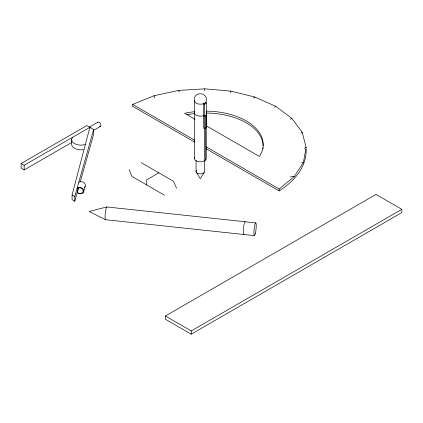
<?xml version="1.0" encoding="UTF-8"?>
<svg xmlns="http://www.w3.org/2000/svg" width="423" height="423" viewBox="0 0 423 423"><rect width="100%" height="100%" fill="white"/><g stroke="black" fill="none" stroke-linecap="round" stroke-linejoin="round"><path stroke-width="0.63" d="M206.191 148.769L279.175 190.905L279.175 189.007L294.249 176.587L303.434 162.379L306.141 147.294L302.202 132.299L291.859 118.355L275.785 106.358L255.011 97.079L230.863 91.109L204.891 88.835L178.76 90.4L154.152 95.704L132.637 104.402L132.637 106.305L194.786 142.186M194.326 99.315C194.517 90.882 208.227 92.611 206.265 100.801A5.885 3.4 0 0 1 205.478 102.498L203.627 103.889L203.627 128.143L204.6 128.576L206.456 127.186L206.456 102.932L205.478 102.498M78.435 187.823L74.786 201.237L72.074 199.672L72.074 194.977L89.872 127.318L24.148 165.261L21.15 163.527L21.15 168.222L24.148 169.951L71.577 142.572M74.786 201.237L74.786 196.542L93.663 129.507L86.868 125.583L21.15 163.527M77.367 192.063L78.435 188.267M80.227 181.911L93.663 134.197L93.663 129.507M83.516 192.174L85.123 186.48M204.272 90.617L204.891 88.835M230.324 92.658L230.863 91.109M204.135 172.484L200.301 178.696L196.304 172.246M204.6 128.576L204.6 104.322L206.456 102.932M206.456 114.887L204.6 116.283L203.627 115.849M206.265 112.756L206.265 158.466A5.885 3.4 0 0 1 205.478 160.169L204.542 160.872A5.885 3.4 0 0 1 197.435 161.412A5.885 3.4 0 0 1 194.696 157.589M89.184 127.212L97.93 122.162M93.287 130.533L100.394 126.435M253.366 98.03L255.011 97.079M158.81 172.817L146.712 179.801L146.712 184.941M274.527 107.088L275.785 106.358M290.215 119.307L291.859 118.355M300.843 133.081L302.202 132.299M304.396 148.299L306.141 147.294M165.393 316.002L376.01 194.406L401.85 209.327L401.85 212.568L191.238 334.165L165.393 319.243L165.393 316.002L191.238 330.923L401.85 209.327M301.8 162.273L303.434 162.379M290.575 176.349L294.249 176.587M255.666 222.884L106.813 206.953L89.131 211.5L105.396 219.627M105.639 219.706L254.493 235.632M203.627 103.889L204.6 104.322M194.918 119.238L184.65 113.311A57.898 33.428 0 0 1 194.691 111.683M206.324 125.821L259.373 156.452A57.898 33.428 0 0 0 206.371 111.127M132.637 104.402L194.786 140.288M206.191 146.871L279.175 189.007M141.245 162.67L173.472 181.282L176.571 188.209M164.473 195.193L132.05 176.476L129.147 169.66M72.074 194.977L74.786 196.542M178.76 90.4L179.188 92.04M154.152 95.704L154.321 97.993M205.52 115.595L205.478 160.169M204.542 128.111L204.536 171.241A4.246 2.448 0 0 1 199.529 173.837A4.246 2.448 0 0 1 196.473 170.374M196.071 160.412L196.071 171.622M194.495 100.801L194.495 158.466M191.238 330.923L191.238 334.165M71.667 139.4L71.667 144.095A9.354 5.399 0 0 0 83.516 149.62M24.148 165.261L24.148 169.951M77.192 192.698A3.971 3.199 15.7 0 0 82.686 193.137A3.971 3.199 15.7 0 0 82.686 188.595A3.971 3.199 15.7 0 0 77.192 188.002L77.192 188.452A3.463 2.792 15.7 0 1 82.094 188.785A3.463 2.792 15.7 0 1 82.094 192.846A3.463 2.792 15.7 0 1 77.192 192.254M97.655 122.421A2.464 1.422 60 0 1 100.542 123.87A2.464 1.422 60 0 1 99.611 126.503M78.794 182.308A3.971 3.199 15.7 0 1 84.288 182.9A3.971 3.199 15.7 0 1 84.288 187.447M85.351 144.507A9.354 5.399 0 0 1 74.39 143.545A9.354 5.399 0 0 1 72.724 137.216M89.872 127.651A2.464 1.422 60 0 1 90.321 127.979M306.141 149.192A103.735 59.892 0 0 1 279.175 190.905M263.122 147.727A57.898 33.428 0 0 1 262.995 149.007M187.103 114.707A57.898 33.428 0 0 1 194.691 113.581M206.371 113.026A57.898 33.428 0 0 1 263.154 145.808M203.32 115.701A5.885 3.4 0 0 1 196.795 115.453A5.885 3.4 0 0 1 194.696 111.878M204.542 103.201A5.885 3.4 0 0 1 197.435 103.741A5.885 3.4 0 0 1 194.696 99.918M105.924 219.347A6.435 0.957 -83.9 0 1 105.211 213.864A6.435 0.957 -83.9 0 1 107.056 207.032M244.145 234.141A6.435 0.957 -83.9 0 1 243.431 228.658A6.435 0.957 -83.9 0 1 245.277 221.821M255.386 233.385A6.435 0.957 -83.9 0 0 255.91 222.963A6.435 0.957 -83.9 0 0 253.948 231.423A6.435 0.957 -83.9 0 0 255.386 233.385"/></g></svg>
